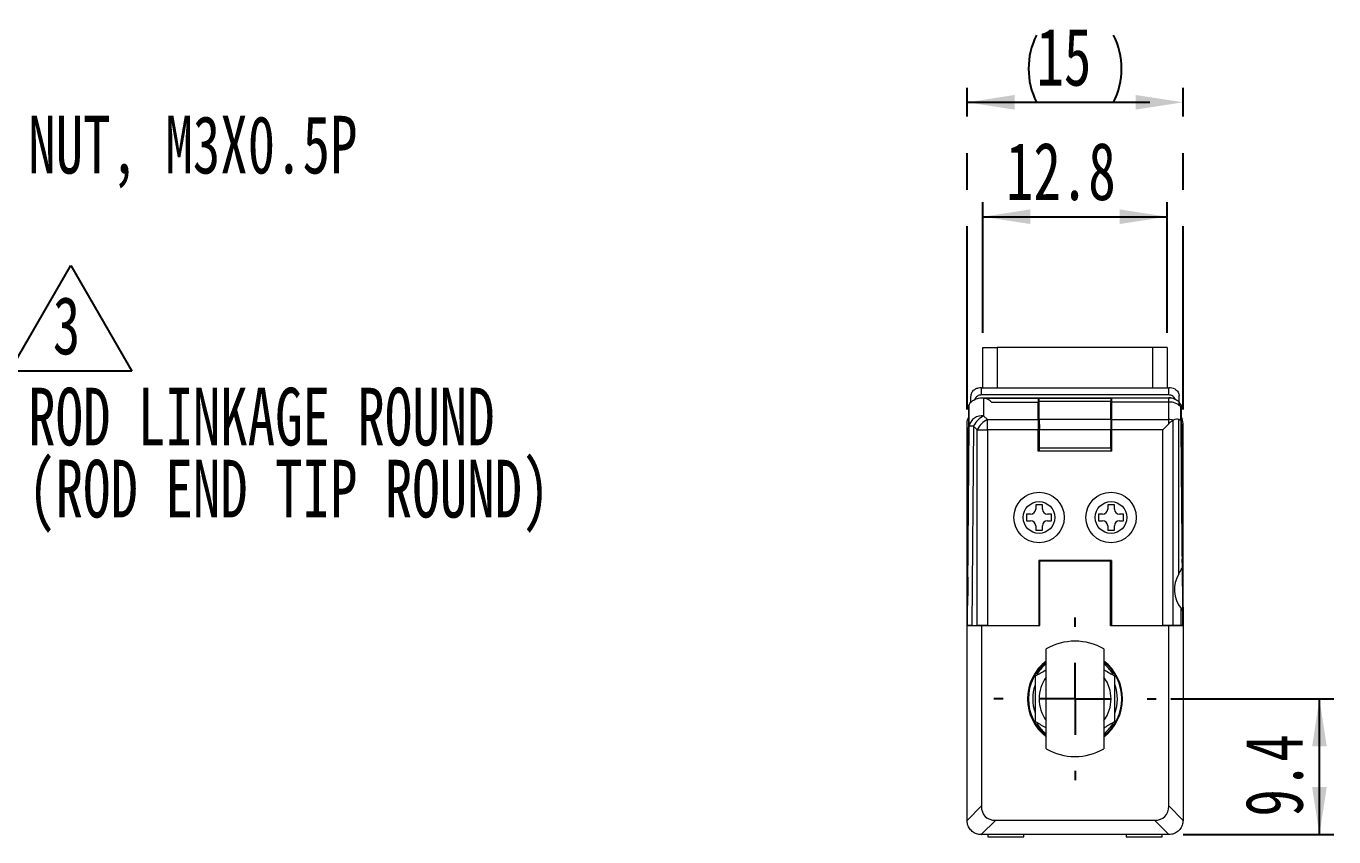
# Model space of a CAD drawing. Header units: millimetres. Extents: x 5 to 415, y 5 to 296.
# Drawn here: x 221.2 to 312, y 171 to 227.2 of the extents above; entities that cross this region are included whole.
import ezdxf

# ---------------------------------------------------------------- set-up
doc = ezdxf.new("R2010")
doc.units = ezdxf.units.MM
doc.linetypes.add('CENTERX2', pattern=[20.32, 12.7, -2.54, 2.54, -2.54])
doc.layers.add('CENTER_LINE', color=7, linetype='CENTERX2')
doc.styles.add('SLDTEXTSTYLE0', font='TXT', dxfattribs={"width": 0.7})
doc.dimstyles.new('SLDDIMSTYLE0', dxfattribs={"dimtxt": 4, "dimasz": 3.302, "dimexe": 0, "dimexo": 0.0625, "dimgap": 1, "dimtad": 1, "dimrnd": 1e-09, "dimzin": 12, "dimdsep": 46, "dimtxsty": 'SLDTEXTSTYLE0', "dimsah": 1, "dimcen": 0.09, "dimadec": 0, "dimazin": 3, "dimtfac": 1, "dimtofl": 0, "dimtmove": 0, "dimatfit": 3, "dimfxl": 1, "dimfrac": 2, "dimtolj": 1, "dimtzin": 12, "dimarcsym": 0})
doc.dimstyles.new('SLDDIMSTYLE3', dxfattribs={"dimtxt": 4, "dimasz": 3.302, "dimexe": 0, "dimexo": 0.0625, "dimgap": 1, "dimtad": 1, "dimdec": 1, "dimrnd": 1e-09, "dimzin": 12, "dimdsep": 46, "dimtxsty": 'SLDTEXTSTYLE0', "dimsah": 1, "dimcen": 0.09, "dimadec": 0, "dimazin": 3, "dimtfac": 1, "dimtdec": 1, "dimtofl": 0, "dimtmove": 0, "dimatfit": 3, "dimfxl": 1, "dimfrac": 2, "dimtolj": 1, "dimtzin": 12, "dimarcsym": 0})
doc.dimstyles.new('SLDDIMSTYLE4', dxfattribs={"dimtxt": 4, "dimasz": 3.302, "dimexe": 0, "dimexo": 0.0625, "dimgap": 1, "dimtad": 0, "dimtih": 1, "dimtoh": 1, "dimrnd": 1e-09, "dimzin": 12, "dimdsep": 46, "dimtxsty": 'SLDTEXTSTYLE0', "dimsah": 1, "dimcen": 0, "dimadec": 0, "dimazin": 3, "dimtol": 1, "dimtp": 0.1, "dimtm": 0.1, "dimtfac": 1, "dimtmove": 0, "dimatfit": 3, "dimfxl": 1, "dimfrac": 2, "dimtolj": 1, "dimarcsym": 0})

# ---------------------------------------------------------------- blocks, each defined once
blk = doc.blocks.new('SW_NOTE_0_3')
at = {"layer": 'CENTER_LINE', "color": 0}
for p, q in [((-2.992, -0.014), (1.242, 7.319)), ((1.242, 7.319), (5.475, -0.014)), ((5.475, -0.014), (-2.992, -0.014))]:
    blk.add_line(p, q, dxfattribs=at)
at = {"layer": 'CENTER_LINE', "color": 0, "insert": (0, 5.156), "char_height": 4, "attachment_point": 1, "style": 'SLDTEXTSTYLE0'}
blk.add_mtext('3', dxfattribs=at)
blk = doc.blocks.new('_D_12')
at = {"layer": 'CENTER_LINE'}
for p, q in [((185.869, 182.023), (199.9, 228.462)), ((199.9, 228.462), (235.922, 228.462)), ((184.973, 179.056), (185.869, 182.023)), ((184.973, 179.056), (183.136, 172.977))]:
    blk.add_line(p, q, dxfattribs=at)
for points in [[(185.869, 182.023), (187.311, 185.037), (186.338, 185.331)], [(184.973, 179.056), (183.531, 176.042), (184.504, 175.748)]]:
    blk.add_solid(points, dxfattribs=at)
at = {"layer": 'CENTER_LINE', "attachment_point": 1, "style": 'SLDTEXTSTYLE0'}
for s, insert, char_height in [('%%c', (201.488, 233.618), 4), ('3.1', (205.916, 233.618), 4), ('HOLE', (223.433, 233.618), 4), ('±0.1', (214.377, 232.269), 2.8)]:
    blk.add_mtext(s, dxfattribs=dict(at, insert=insert, char_height=char_height))
blk = doc.blocks.new('_D_13')
at = {"layer": 'CENTER_LINE'}
for p, q in [((287.625, 205.922), (287.625, 214.985)), ((300.425, 205.922), (300.425, 214.985)), ((287.625, 213.985), (300.425, 213.985))]:
    blk.add_line(p, q, dxfattribs=at)
for points in [[(287.625, 213.985), (290.927, 213.477), (290.927, 214.493)], [(300.425, 213.985), (297.123, 214.493), (297.123, 213.477)]]:
    blk.add_solid(points, dxfattribs=at)
at = {"layer": 'CENTER_LINE', "insert": (289.23, 219.141), "char_height": 4, "attachment_point": 1, "style": 'SLDTEXTSTYLE0'}
blk.add_mtext('12.8', dxfattribs=at)
blk = doc.blocks.new('_D_14')
at = {"layer": 'CENTER_LINE'}
for p, q in [((286.525, 200.622), (286.525, 222.923)), ((301.525, 200.622), (301.525, 222.923)), ((286.525, 221.923), (301.525, 221.923))]:
    blk.add_line(p, q, dxfattribs=at)
for centre, start, end in [((296.008, 224.254), 153.43495, 206.56505), ((292.042, 224.254), 333.43495, 26.56505)]:
    blk.add_arc(centre, 5.211, start, end, dxfattribs=at)
for points in [[(286.525, 221.923), (289.827, 221.415), (289.827, 222.431)], [(301.525, 221.923), (298.223, 222.431), (298.223, 221.415)]]:
    blk.add_solid(points, dxfattribs=at)
at = {"layer": 'CENTER_LINE', "insert": (291.347, 227.079), "char_height": 4, "attachment_point": 1, "style": 'SLDTEXTSTYLE0'}
blk.add_mtext('15', dxfattribs=at)
blk = doc.blocks.new('_D_15')
at = {"layer": 'CENTER_LINE'}
for p, q in [((300.666, 180.54), (311.992, 180.54)), ((310.992, 171.12), (310.992, 180.54)), ((301.525, 171.12), (311.992, 171.12))]:
    blk.add_line(p, q, dxfattribs=at)
for points in [[(310.992, 180.54), (310.484, 177.238), (311.5, 177.238)], [(310.992, 171.12), (311.5, 174.422), (310.484, 174.422)]]:
    blk.add_solid(points, dxfattribs=at)
at = {"layer": 'CENTER_LINE', "insert": (305.836, 172.374), "char_height": 4, "attachment_point": 1, "rotation": 90, "style": 'SLDTEXTSTYLE0'}
blk.add_mtext('9.4', dxfattribs=at)
blk = doc.blocks.new('SW_CENTERMARKSYMBOL_2')
at = {"layer": 'CENTER_LINE', "color": 0}
for p, q in [((0, 5), (0, 5.641)), ((0, 0), (0, 2.5)), ((-5, 0), (-5.641, 0)), ((0, 0), (-2.5, 0)), ((0, 0), (0, -2.5)), ((0, 0), (2.5, 0)), ((5, 0), (5.641, 0)), ((0, -5), (0, -5.641))]:
    blk.add_line(p, q, dxfattribs=at)
blk = doc.blocks.new('SW_NOTE_0_11')
at = {"layer": 'CENTER_LINE', "color": 0, "char_height": 4, "attachment_point": 1, "style": 'SLDTEXTSTYLE0'}
for s, insert in [('ROD LINKAGE ROUND', (0.519, 2.427)), ('(ROD END TIP ROUND)', (0.519, -2.573))]:
    blk.add_mtext(s, dxfattribs=dict(at, insert=insert))
blk = doc.blocks.new('SW_NOTE_0_12')
at = {"layer": 'CENTER_LINE', "color": 0, "insert": (0.52, 2.409), "char_height": 4, "attachment_point": 1, "style": 'SLDTEXTSTYLE0'}
blk.add_mtext('NUT, M3X0.5P', dxfattribs=at)

msp = doc.modelspace()

# ---------------------------------------------------------------- linework, layer by layer
at = {"color": 7, "linetype": 'Continuous', "lineweight": 18}
for p, q in [((287.625, 202.122), (287.625, 204.922)), ((299.425, 204.922), (288.625, 204.922)), ((300.425, 204.922), (300.425, 202.122)), ((287.525, 201.622), (287.525, 202.122)), ((287.525, 202.122), (300.525, 202.122)), ((300.525, 201.622), (287.525, 201.622)), ((300.525, 201.622), (300.525, 202.122)), ((286.525, 185.622), (286.658, 200.921)), ((286.679, 199.477), (286.679, 200.954)), ((287.002, 201.266), (287.057, 201.306)), ((287.525, 201.422), (300.525, 201.422)), ((287.525, 201.422), (291.475, 201.422)), ((287.678, 201.41), (287.678, 200.175)), ((287.745, 201.397), (291.475, 201.397)), ((291.475, 201.104), (288.256, 201.104)), ((291.475, 201.397), (291.475, 201.422)), ((291.475, 201.397), (291.475, 201.104)), ((291.475, 199.915), (291.475, 201.104)), ((291.525, 200.866), (291.475, 200.866)), ((291.525, 200.822), (291.475, 200.822)), ((291.547, 201.422), (291.525, 201.378)), ((291.525, 200.822), (291.525, 201.378)), ((291.525, 201.378), (291.529, 201.37)), ((291.525, 199.014), (291.525, 200.822)), ((296.521, 201.37), (291.529, 201.37)), ((291.544, 199.915), (291.533, 201.165)), ((296.517, 201.165), (291.533, 201.165)), ((291.547, 201.422), (296.503, 201.422)), ((296.503, 201.422), (296.525, 201.378)), ((296.506, 199.915), (296.517, 201.165)), ((296.525, 201.378), (296.521, 201.37)), ((296.525, 201.378), (296.525, 200.822)), ((296.525, 200.866), (296.575, 200.866)), ((296.525, 199.014), (296.525, 200.822)), ((296.525, 200.822), (296.575, 200.822)), ((296.575, 201.422), (300.525, 201.422)), ((296.575, 201.396), (296.575, 201.422)), ((300.525, 201.396), (296.575, 201.396)), ((296.575, 201.129), (296.575, 201.396)), ((300.525, 201.129), (296.575, 201.129)), ((296.575, 199.915), (296.575, 201.129)), ((300.525, 201.129), (300.525, 201.396)), ((300.525, 199.915), (300.525, 201.129)), ((301.259, 200.873), (301.255, 201.106)), ((301.365, 199.847), (301.365, 200.806)), ((301.391, 200.921), (301.525, 185.622)), ((287.678, 200.175), (287.939, 199.915)), ((287.939, 199.208), (287.939, 199.915)), ((287.939, 199.915), (291.475, 199.915)), ((291.475, 199.915), (291.475, 199.208)), ((296.506, 199.915), (291.544, 199.915)), ((296.575, 199.915), (300.525, 199.915)), ((296.575, 199.208), (296.575, 199.915)), ((300.525, 199.622), (300.525, 199.915)), ((300.818, 199.851), (300.818, 185.622)), ((301.232, 189.215), (301.232, 199.915)), ((286.525, 185.622), (286.525, 199.622)), ((286.557, 185.622), (286.679, 199.477)), ((286.971, 199.468), (286.849, 185.622)), ((287.232, 199.208), (286.971, 199.468)), ((287.232, 185.622), (287.232, 199.208)), ((287.232, 199.208), (287.939, 199.208)), ((287.939, 199.208), (287.939, 185.622)), ((291.475, 199.208), (287.939, 199.208)), ((291.475, 197.722), (291.475, 199.208)), ((291.525, 199.014), (291.475, 199.014)), ((291.53, 198.422), (291.525, 199.014)), ((291.547, 197.922), (291.547, 199.208)), ((296.503, 199.208), (291.547, 199.208)), ((296.503, 197.922), (296.503, 199.208)), ((296.52, 198.422), (296.525, 199.014)), ((296.525, 199.014), (296.575, 199.014)), ((300.111, 199.208), (296.575, 199.208)), ((296.575, 197.722), (296.575, 199.208)), ((300.111, 199.208), (300.525, 199.622)), ((300.111, 185.622), (300.111, 199.208)), ((301.525, 185.622), (301.525, 199.622)), ((291.534, 198.422), (291.475, 198.422)), ((291.534, 197.922), (291.475, 197.922)), ((291.528, 197.922), (291.528, 197.722)), ((291.534, 197.922), (291.534, 198.422)), ((291.537, 197.922), (291.537, 197.722)), ((291.547, 197.922), (291.537, 197.922)), ((296.503, 197.922), (291.547, 197.922)), ((296.503, 197.922), (296.513, 197.922)), ((296.513, 197.922), (296.513, 197.722)), ((296.516, 197.922), (296.516, 198.422)), ((296.516, 198.422), (296.575, 198.422)), ((296.516, 197.922), (296.575, 197.922)), ((296.522, 197.922), (296.522, 197.722)), ((296.575, 197.722), (291.475, 197.722)), ((291.758, 193.997), (291.292, 193.997)), ((291.292, 193.997), (291.292, 193.705)), ((291.758, 193.705), (291.758, 193.997)), ((296.758, 193.997), (296.292, 193.997)), ((296.292, 193.997), (296.292, 193.705)), ((296.758, 193.705), (296.758, 193.997)), ((290.65, 193.355), (290.65, 192.889)), ((290.942, 193.355), (290.65, 193.355)), ((290.65, 192.889), (290.942, 192.889)), ((291.292, 192.539), (291.292, 192.247)), ((291.758, 192.247), (291.758, 192.539)), ((292.4, 193.355), (292.108, 193.355)), ((292.108, 192.889), (292.4, 192.889)), ((292.4, 192.889), (292.4, 193.355)), ((295.65, 193.355), (295.65, 192.889)), ((295.942, 193.355), (295.65, 193.355)), ((295.65, 192.889), (295.942, 192.889)), ((296.292, 192.539), (296.292, 192.247)), ((296.758, 192.247), (296.758, 192.539)), ((297.4, 193.355), (297.108, 193.355)), ((297.108, 192.889), (297.4, 192.889)), ((297.4, 192.889), (297.4, 193.355)), ((291.292, 192.247), (291.758, 192.247)), ((296.292, 192.247), (296.758, 192.247)), ((296.55, 190.147), (291.5, 190.147)), ((291.5, 190.147), (291.5, 185.622)), ((291.575, 185.62), (291.575, 190.12)), ((291.575, 190.12), (296.475, 190.12)), ((292.98, 190.147), (292.952, 190.12)), ((294.107, 190.12), (294.08, 190.147)), ((296.475, 185.62), (296.475, 190.12)), ((296.55, 190.147), (296.55, 185.622)), ((291.575, 189.122), (291.5, 189.122)), ((296.55, 189.122), (296.475, 189.122)), ((291.5, 187.122), (291.575, 187.122)), ((296.475, 187.122), (296.55, 187.122)), ((301.403, 185.622), (301.393, 186.801)), ((301.482, 186.576), (301.491, 185.622)), ((286.557, 185.622), (286.525, 185.622)), ((286.525, 172.12), (286.525, 185.62)), ((286.525, 185.62), (287.525, 185.62)), ((286.53, 185.62), (286.53, 185.622)), ((286.544, 185.62), (286.544, 185.622)), ((286.849, 185.622), (286.557, 185.622)), ((286.841, 185.62), (286.841, 185.622)), ((286.849, 185.622), (287.232, 185.622)), ((287.223, 185.62), (287.223, 185.622)), ((287.939, 185.622), (287.232, 185.622)), ((287.275, 185.62), (287.275, 185.622)), ((287.525, 185.62), (287.525, 173.11)), ((287.525, 185.62), (291.575, 185.62)), ((287.939, 185.622), (291.5, 185.622)), ((288.075, 185.622), (288.075, 185.62)), ((291.575, 186.053), (291.5, 186.093)), ((296.55, 185.654), (296.446, 185.62)), ((296.475, 185.62), (300.525, 185.62)), ((296.55, 185.622), (300.111, 185.622)), ((300.818, 185.622), (300.111, 185.622)), ((300.525, 173.11), (300.525, 185.62)), ((300.525, 185.62), (301.525, 185.62)), ((300.625, 185.62), (300.625, 185.622)), ((301.403, 185.622), (300.818, 185.622)), ((301.125, 185.622), (301.125, 185.62)), ((301.209, 185.622), (301.209, 185.62)), ((301.491, 185.622), (301.403, 185.622)), ((301.525, 185.622), (301.491, 185.622)), ((301.505, 185.62), (301.505, 185.622)), ((301.516, 185.62), (301.516, 185.622)), ((301.525, 185.62), (301.525, 172.12)), ((292.025, 180.54), (292.025, 184.004)), ((296.025, 184.004), (296.025, 177.075)), ((291.419, 182.21), (291.419, 182.318)), ((296.619, 182.318), (296.619, 182.217)), ((292.025, 177.075), (292.025, 180.54)), ((290.921, 179.42), (290.985, 179.42)), ((291.419, 178.761), (291.419, 178.869)), ((296.619, 178.862), (296.619, 178.761)), ((297.065, 179.42), (297.129, 179.42)), ((286.525, 172.11), (287.525, 173.11)), ((300.525, 173.11), (301.525, 172.11)), ((288.515, 172.12), (287.515, 171.12)), ((288.515, 172.12), (299.535, 172.12)), ((300.535, 171.12), (299.535, 172.12)), ((300.525, 171.12), (287.525, 171.12)), ((287.975, 171.12), (287.975, 170.97)), ((287.975, 170.97), (289.225, 170.97)), ((289.225, 170.97), (290.475, 170.97)), ((290.475, 170.97), (290.475, 171.12)), ((297.575, 171.12), (297.575, 170.97)), ((297.575, 170.97), (298.825, 170.97)), ((298.825, 170.97), (300.075, 170.97)), ((300.075, 170.97), (300.075, 171.12))]:
    msp.add_line(p, q, dxfattribs=at)
at = {"color": 8, "linetype": 'Continuous', "lineweight": 18}
for p, q in [((288.625, 204.922), (288.625, 202.122)), ((299.425, 202.122), (299.425, 204.922))]:
    msp.add_line(p, q, dxfattribs=at)
at = {"color": 7, "linetype": 'Continuous', "lineweight": 18}
for centre, radius in [((291.525, 193.122), 1.75), ((296.525, 193.122), 1.75), ((291.525, 193.122), 1.1), ((296.525, 193.122), 1.1)]:
    msp.add_circle(centre, radius, dxfattribs=at)
for centre, radius, start, end in [((300.525, 201.122), 1, 63.69863, 90), ((287.525, 200.422), 1, 147.81989, 150.05281), ((287.525, 200.422), 1, 43.04269, 81.16753), ((300.525, 200.422), 1, 82.48354, 90), ((300.525, 200.422), 1, 77.34027, 90), ((300.566, 199.984), 1.146, 45.82364, 92.07245), ((300.525, 200.422), 1, 32.66721, 77.34027), ((300.525, 200.422), 1, 29.94719, 32.66721), ((287.556, 199.286), 0.897, 82.12722, 167.73628), ((288.431, 198.716), 1.642, 117.27378, 152.72622), ((288.692, 198.455), 1.642, 117.27378, 152.72622), ((300.527, 198.536), 1.378, 76.08614, 90.07918), ((301.051, 199.489), 0.43, 116.60592, 122.80643), ((300.525, 199.622), 1, 0, 29.12304), ((286.978, 204.602), 5.133, 266.658, 269.92808), ((290.942, 193.705), 0.35, 270, 0), ((292.108, 193.705), 0.35, 180, 270), ((295.942, 193.705), 0.35, 270, 0), ((297.108, 193.705), 0.35, 180, 270), ((290.942, 192.539), 0.35, 0, 90), ((292.108, 192.539), 0.35, 90, 180), ((295.942, 192.539), 0.35, 0, 90), ((297.108, 192.539), 0.35, 90, 180), ((303.025, 188.122), 2.1, 148.62287, 218.98329), ((294.025, 180.54), 4, 90, 120), ((294.025, 180.54), 4, 60, 90), ((294.025, 180.54), 3.3, 127.3052, 232.6948), ((294.025, 180.54), 3.24, 128.11806, 231.88194), ((294.019, 180.54), 3.15, 129.27262, 145.62874), ((294.025, 180.54), 3.3, 307.3052, 52.6948), ((294.025, 180.54), 3.24, 308.11806, 51.88194), ((294.019, 180.54), 3.15, 34.37126, 50.44414), ((294.025, 180.54), 2.5, 143.1301, 180), ((294.025, 180.54), 2.5, 323.1301, 36.8699), ((294.025, 180.54), 2.94, 160.94845, 199.29904), ((294.025, 180.54), 2.94, 339.93015, 19.04294), ((294.025, 180.54), 2.5, 180, 216.8699), ((294.019, 180.54), 3.15, 214.37126, 230.72738), ((294.019, 180.54), 3.15, 309.55586, 325.62874), ((294.025, 180.54), 4, 240, 300), ((287.525, 172.12), 1, 180, 180.573), ((300.525, 172.12), 1, 359.427, 0), ((287.525, 172.12), 1, 269.427, 270), ((300.525, 172.12), 1, 270, 270.573)]:
    msp.add_arc(centre, radius, start, end, dxfattribs=at)
for centre, major_axis, ratio, start_param, end_param in [((300.525, 198.208), (0.707, 1.707), 0.414214, 0, 0.445561), ((300.525, 199.622), (1, 0), 0.414214, 0.573826, 0.785398), ((300.525, 296.625), (-1, 114.593), 0.000076, 2.576493, 2.77517), ((301.481, 188.122), (-0.018, 2.1), 0.008727, 2.398373, 7.046704), ((289.505, 174.099), (-1.715, -1.715), 0.57735, 5.759587, 6.806784), ((298.545, 174.099), (1.715, -1.715), 0.57735, 5.759587, 6.806784)]:
    msp.add_ellipse(centre, major_axis=major_axis, ratio=ratio, start_param=start_param, end_param=end_param, dxfattribs=at)
msp.add_ellipse((286.569, 188.122), major_axis=(0.007, 0.85), ratio=0.008727, dxfattribs=at)
for points in [[(287.625, 204.922), (287.64, 204.922), (287.67, 204.922), (287.901, 204.922), (288.232, 204.922), (288.494, 204.922), (288.625, 204.922)], [(300.425, 204.922), (300.41, 204.922), (300.38, 204.922), (300.149, 204.922), (299.818, 204.922), (299.556, 204.922), (299.425, 204.922)]]:
    msp.add_open_spline(points, degree=3, dxfattribs=at)
for points, knots in [([(286.795, 201.122), (286.797, 201.199), (286.8, 201.359), (286.802, 201.503), (286.803, 201.579)], [0, 0, 0, 0, 0.479315, 1, 1, 1, 1]), ([(286.803, 201.579), (286.808, 201.625), (286.816, 201.714), (286.877, 201.841), (286.965, 201.948), (287.043, 201.995), (287.082, 202.018)], [0, 0, 0, 0, 0.268398, 0.522178, 0.764747, 1, 1, 1, 1]), ([(287.525, 201.622), (287.475, 201.618), (287.376, 201.609), (287.24, 201.541), (287.127, 201.44), (287.082, 201.351), (287.06, 201.306)], [0, 0, 0, 0, 0.249883, 0.499844, 0.749883, 1, 1, 1, 1]), ([(287.525, 202.122), (287.448, 202.117), (287.294, 202.108), (287.153, 202.048), (287.082, 202.018)], [0, 0, 0, 0, 0.5000079, 1, 1, 1, 1]), ([(300.99, 201.306), (300.968, 201.351), (300.923, 201.44), (300.81, 201.541), (300.674, 201.609), (300.575, 201.618), (300.525, 201.622)], [0, 0, 0, 0, 0.250117, 0.500156, 0.750117, 1, 1, 1, 1]), ([(300.968, 202.018), (301.012, 201.991), (301.101, 201.937), (301.192, 201.811), (301.239, 201.688), (301.244, 201.609), (301.246, 201.579)], [0, 0, 0, 0, 0.270501, 0.54064, 0.820446, 1, 1, 1, 1]), ([(301.254, 201.122), (301.253, 201.194), (301.25, 201.354), (301.248, 201.499), (301.246, 201.579)], [0, 0, 0, 0, 0.4520547, 1, 1, 1, 1]), ([(286.679, 200.954), (286.682, 200.961), (286.69, 200.974), (286.772, 201.089), (286.931, 201.24), (287.174, 201.373), (287.439, 201.433), (287.614, 201.416), (287.678, 201.41)], [0, 0, 0, 0, 0.1540722, 0.3092067, 0.4883347, 0.6715016, 0.8782308, 1, 1, 1, 1]), ([(291.533, 201.165), (291.532, 201.229), (291.531, 201.345), (291.53, 201.362), (291.529, 201.37)], [0, 0, 0, 0, 0.557681, 1, 1, 1, 1]), ([(296.521, 201.37), (296.52, 201.358), (296.518, 201.336), (296.517, 201.217), (296.517, 201.165)], [0, 0, 0, 0, 0.557682, 1, 1, 1, 1]), ([(300.744, 201.398), (300.743, 201.397), (300.74, 201.397), (300.704, 201.396), (300.651, 201.396), (300.588, 201.396), (300.544, 201.396), (300.525, 201.396)], [0, 0, 0, 0, 0.209529, 0.419059, 0.628588, 0.838117, 1, 1, 1, 1]), ([(301.367, 200.962), (301.366, 200.96), (301.366, 200.957), (301.365, 200.919), (301.365, 200.862), (301.365, 200.813), (301.365, 200.806)], [0, 0, 0, 0, 0.2387509, 0.5024487, 0.9237691, 1, 1, 1, 1]), ([(286.525, 199.622), (286.531, 199.71), (286.541, 199.879), (286.616, 200.03), (286.651, 200.103)], [0, 0, 0, 0, 0.522752, 1, 1, 1, 1]), ([(291.544, 199.915), (291.545, 199.799), (291.546, 199.59), (291.547, 199.325), (291.547, 199.208)], [0, 0, 0, 0, 0.557568, 1, 1, 1, 1]), ([(296.506, 199.915), (296.505, 199.799), (296.503, 199.59), (296.503, 199.325), (296.503, 199.208)], [0, 0, 0, 0, 0.557568, 1, 1, 1, 1]), ([(300.818, 199.851), (300.743, 199.801), (300.645, 199.736), (300.548, 199.644), (300.525, 199.622)], [0, 0, 0, 0, 0.765617, 1, 1, 1, 1]), ([(301.232, 189.215), (301.304, 189.338), (301.39, 189.486), (301.446, 189.617), (301.455, 189.639)], [0, 0, 0, 0, 0.837006, 1, 1, 1, 1]), ([(301.393, 186.801), (301.421, 186.757), (301.471, 186.682), (301.479, 186.607), (301.482, 186.576)], [0, 0, 0, 0, 0.5829951, 1, 1, 1, 1]), ([(291.275, 182.127), (291.501, 182.258), (291.758, 182.406), (292.017, 182.556), (292.048, 182.574)], [0, 0, 0, 0, 0.8788991, 1, 1, 1, 1]), ([(296.025, 182.56), (296.044, 182.549), (296.295, 182.404), (296.545, 182.26), (296.775, 182.127)], [0, 0, 0, 0, 0.076233, 1, 1, 1, 1]), ([(291.275, 178.952), (291.275, 179.086), (291.275, 179.675), (291.275, 180.74), (291.275, 181.662), (291.275, 182.127)], [0, 0, 0, 0, 0.126972, 0.560077, 1, 1, 1, 1]), ([(296.775, 182.127), (296.775, 181.669), (296.775, 180.747), (296.775, 179.682), (296.775, 179.086), (296.775, 178.952)], [0, 0, 0, 0, 0.433314, 0.873028, 1, 1, 1, 1]), ([(292.025, 178.519), (292.006, 178.53), (291.755, 178.675), (291.505, 178.819), (291.275, 178.952)], [0, 0, 0, 0, 0.076233, 1, 1, 1, 1]), ([(296.775, 178.952), (296.549, 178.821), (296.3, 178.677), (296.048, 178.532), (296.025, 178.519)], [0, 0, 0, 0, 0.906241, 1, 1, 1, 1]), ([(287.515, 171.12), (287.403, 171.132), (287.179, 171.156), (286.882, 171.33), (286.659, 171.584), (286.543, 171.859), (286.53, 172.04), (286.525, 172.11)], [0, 0, 0, 0, 0.216772, 0.433453, 0.649886, 0.864524, 1, 1, 1, 1]), ([(301.525, 172.11), (301.513, 171.998), (301.489, 171.774), (301.315, 171.477), (301.061, 171.254), (300.785, 171.138), (300.605, 171.125), (300.535, 171.12)], [0, 0, 0, 0, 0.2167717, 0.4334534, 0.649886, 0.8645239, 1, 1, 1, 1])]:
    msp.add_open_spline(points, degree=3, knots=knots, dxfattribs=at)

# ---------------------------------------------------------------- block references
at = {"layer": 'CENTER_LINE'}
for name, p in [('SW_NOTE_0_12', (220.829, 218.576)), ('SW_NOTE_0_3', (223.059, 203.284)), ('SW_NOTE_0_11', (220.829, 199.695)), ('SW_CENTERMARKSYMBOL_2', (294.025, 180.54))]:
    msp.add_blockref(name, p, dxfattribs=at)

# ---------------------------------------------------------------- dimensions: what is measured, and where the dimension line sits
dim = msp.add_diameter_dim_2p(p1=(185.869, 182.023), p2=(184.973, 179.056), text='<> HOLE', dimstyle='SLDDIMSTYLE4', dxfattribs=at)
dim.commit()
dim.dimension.update_dxf_attribs({"geometry": '_D_12', "text_midpoint": (218.705, 231.292), "dimtype": 163})
dim = msp.add_linear_dim(base=(301.525, 221.923), p1=(286.525, 199.622), p2=(301.525, 199.622), text='(<>)', dimstyle='SLDDIMSTYLE0', dxfattribs=at)
dim.commit()
dim.dimension.update_dxf_attribs({"geometry": '_D_14', "text_midpoint": (294.025, 221.923), "dimtype": 160})
dim = msp.add_linear_dim(base=(300.425, 213.985), p1=(287.625, 204.922), p2=(300.425, 204.922), dimstyle='SLDDIMSTYLE0', dxfattribs=at)
dim.commit()
dim.dimension.update_dxf_attribs({"geometry": '_D_13', "text_midpoint": (294.025, 213.985), "dimtype": 160})
dim = msp.add_linear_dim(base=(310.992, 180.54), p1=(300.525, 171.12), p2=(299.666, 180.54), angle=90, dimstyle='SLDDIMSTYLE3', dxfattribs=at)
dim.commit()
dim.dimension.update_dxf_attribs({"geometry": '_D_15', "text_midpoint": (310.992, 175.83), "dimtype": 160})

doc.saveas('drawing.dxf')
